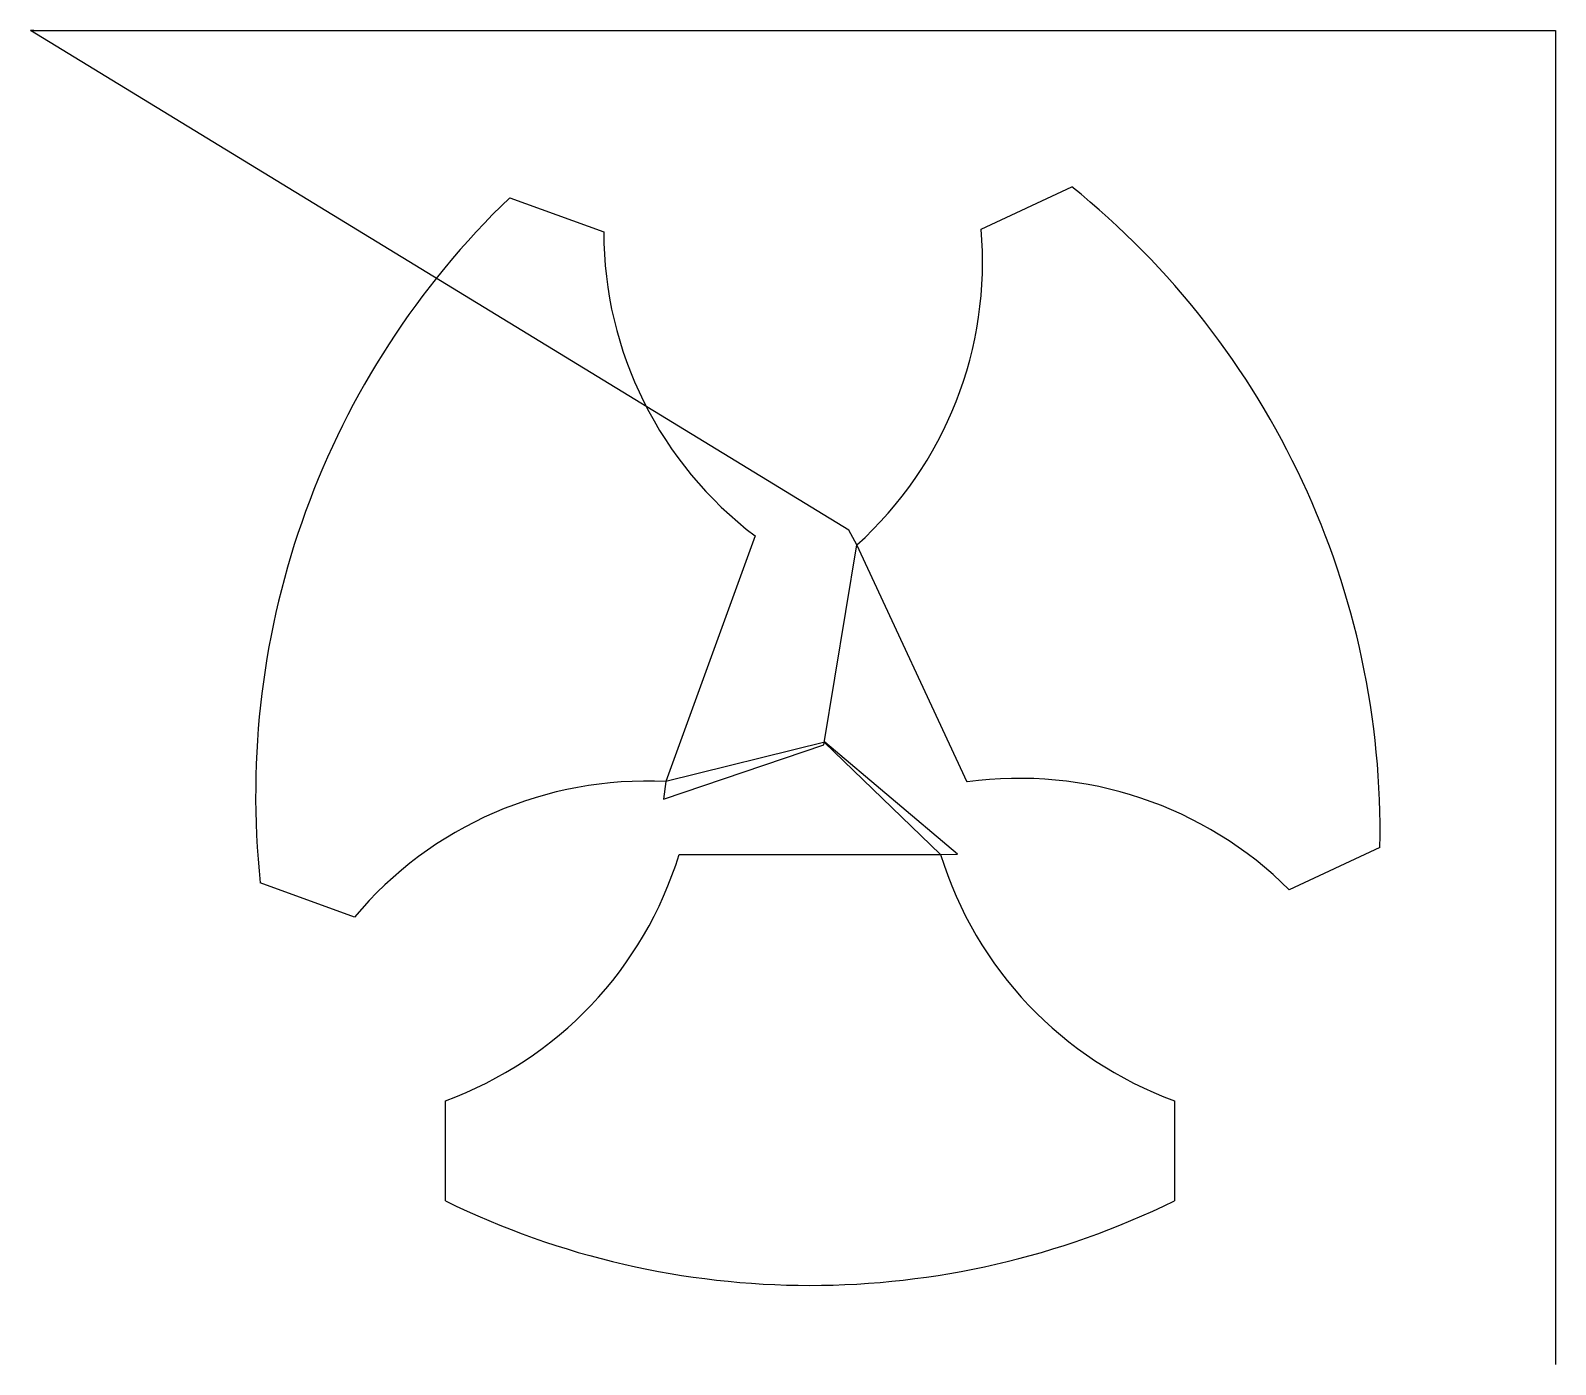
# Model space of a CAD drawing. Header units: metres. Extents: x 0 to 460, y 965 to 1367.
import ezdxf

# ---------------------------------------------------------------- set-up
doc = ezdxf.new("R2010")
doc.units = ezdxf.units.M

msp = doc.modelspace()

# ---------------------------------------------------------------- linework, layer by layer
at = {"layer": 'TOOL_0'}
for p, q in [((246.939, 1216.612), (0, 1367.363)), ((0, 1367.363), (1, 1367.363)), ((1, 1367.363), (0, 1367.363)), ((0, 1367.363), (1, 1367.363)), ((1, 1367.363), (460.178, 1367.363)), ((460.178, 1367.363), (460.178, 965.877)), ((144.596, 1316.909), (172.979, 1306.577)), ((286.867, 1307.473), (314.242, 1320.239)), ((218.664, 1214.875), (191.677, 1140.727)), ((249.348, 1212.138), (246.939, 1216.612)), ((239.433, 1151.857), (249.348, 1212.138)), ((282.695, 1140.625), (249.348, 1212.138)), ((191.001, 1135.401), (239.433, 1151.857)), ((239.745, 1152.674), (191.677, 1140.728)), ((239.504, 1152.674), (274.641, 1118.749)), ((279.76, 1118.86), (239.745, 1152.674)), ((191.677, 1140.727), (191.001, 1135.401)), ((195.735, 1118.748), (274.641, 1118.749)), ((274.641, 1118.749), (279.76, 1118.86)), ((407.218, 1120.851), (379.843, 1108.086)), ((97.735, 1099.845), (69.351, 1110.176)), ((125.187, 1014.25), (125.188, 1044.455)), ((345.187, 1044.455), (345.188, 1014.249)), ((460.178, 965.877), (460.178, 964.877))]:
    msp.add_line(p, q, dxfattribs=at)
for centre, radius, start, end in [((318.026, 1136.725), 250.088, 133.90579, 186.09392), ((157.176, 1125.626), 250.088, 358.90597, 51.0941), ((172.299, 1297.511), 115, 312.0662, 4.96952), ((287.979, 1306.637), 115, 180.02989, 232.9334), ((298.568, 1026.726), 115, 45.02995, 97.93366), ((185.791, 1025.879), 115, 87.06616, 139.97014), ((85.799, 1152.499), 115, 290.03006, 342.93321), ((384.577, 1152.499), 115, 197.06632, 249.96947), ((235.188, 1238.846), 250.088, 243.90565, 296.09405)]:
    msp.add_arc(centre, radius, start, end, dxfattribs=at)

doc.saveas('drawing.dxf')
